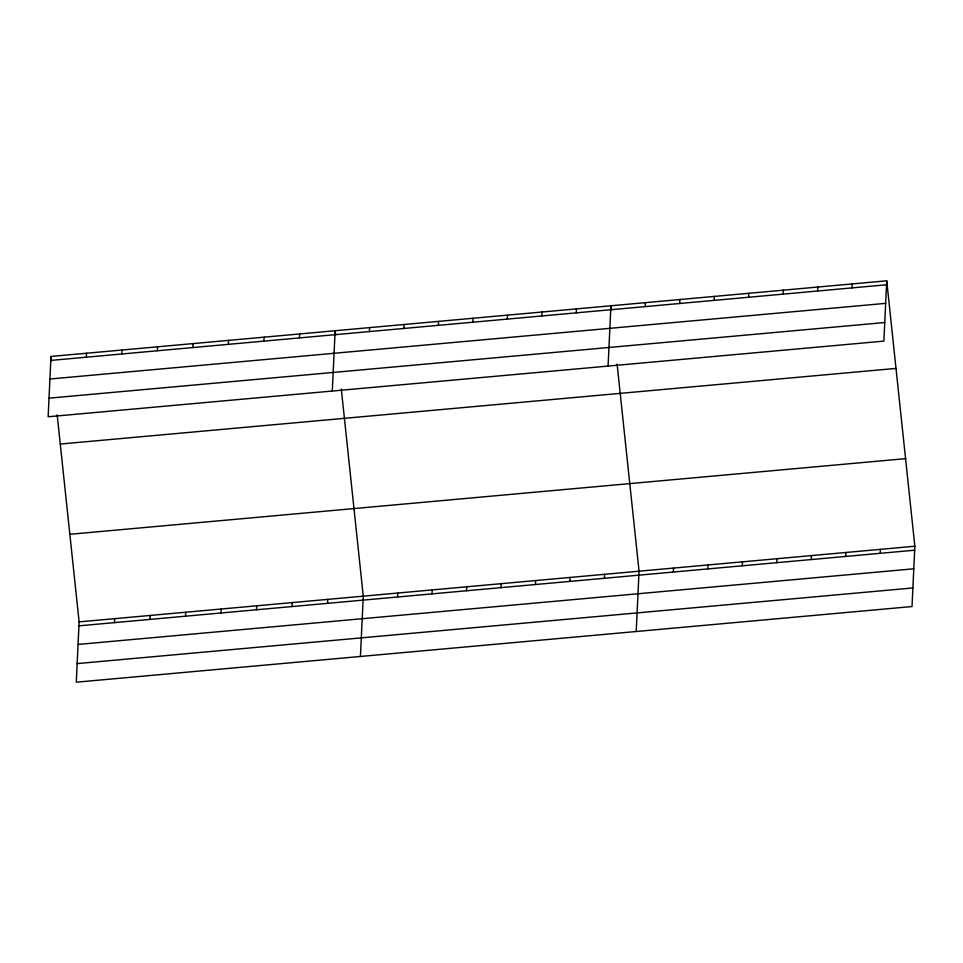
<?xml version="1.0" encoding="UTF-8"?>
<svg xmlns="http://www.w3.org/2000/svg" width="963" height="963" viewBox="0 0 963 963"><rect width="100%" height="100%" fill="white"/><g stroke="black" fill="none" stroke-linecap="round" stroke-linejoin="round"><path stroke-width="1.44" d="M50.991 356.454L48.15 416.762L883.878 341.119L886.718 280.811L50.991 356.454L51.46 360.836M86.321 357.201L86.514 353.24M57.178 414.848L79.122 621.881L76.282 682.189L912.009 606.546L914.85 546.238L886.718 280.811M121.844 353.987L122.036 350.026M114.465 622.628L114.645 618.667M157.366 350.773L157.547 346.812M149.975 619.414L150.168 615.453M192.877 347.559L193.069 343.598M185.498 616.2L185.678 612.239M228.4 344.333L228.58 340.384M221.008 612.986L221.201 609.025M263.922 341.119L264.103 337.17M256.531 609.772L256.724 605.811M299.433 337.905L299.625 333.956M292.054 606.558L292.234 602.597M332.295 391.038L335.136 330.742L335.606 335.112M327.564 603.344L327.757 599.383M369.431 331.573L369.611 327.613M360.427 656.465L363.268 596.169L341.323 389.136M403.894 328.455L404.087 324.495M397.563 597L397.743 593.052M438.37 325.338L438.562 321.377M432.038 593.882L432.218 589.922M472.845 322.208L473.038 318.259M466.513 590.764L466.694 586.804M507.32 319.09L507.501 315.13M500.977 587.647L501.169 583.686M541.796 315.972L541.976 312.012M535.452 584.517L535.645 580.569M576.271 312.855L576.452 308.894M569.927 581.399L570.12 577.439M608.086 366.072L610.927 305.777L611.397 310.158M604.403 578.282L604.583 574.321M645.21 306.607L645.403 302.659M636.218 631.511L639.059 571.203L617.114 364.17M679.685 303.489L679.878 299.529M673.354 572.034L673.534 568.086M714.161 300.372L714.353 296.411M707.817 568.916L708.01 564.968M748.636 297.254L748.817 293.294M742.292 565.799L742.485 561.838M783.112 294.124L783.292 290.176M776.768 562.681L776.96 558.721M817.587 291.007L817.768 287.046M811.243 559.563L811.424 555.603M852.05 287.889L852.243 283.929M845.719 556.433L845.899 552.485M880.194 553.316L880.375 549.355M50.81 360.415L886.526 284.771M49.932 379.013L885.647 303.357M49.029 398.164L884.744 322.521M60.284 444.051L895.999 368.408M69.842 534.296L905.569 458.653M79.122 621.881L914.85 546.238M78.942 625.842L914.657 550.198M78.063 644.44L913.791 568.796M77.16 663.591L912.888 587.948"/></g></svg>
